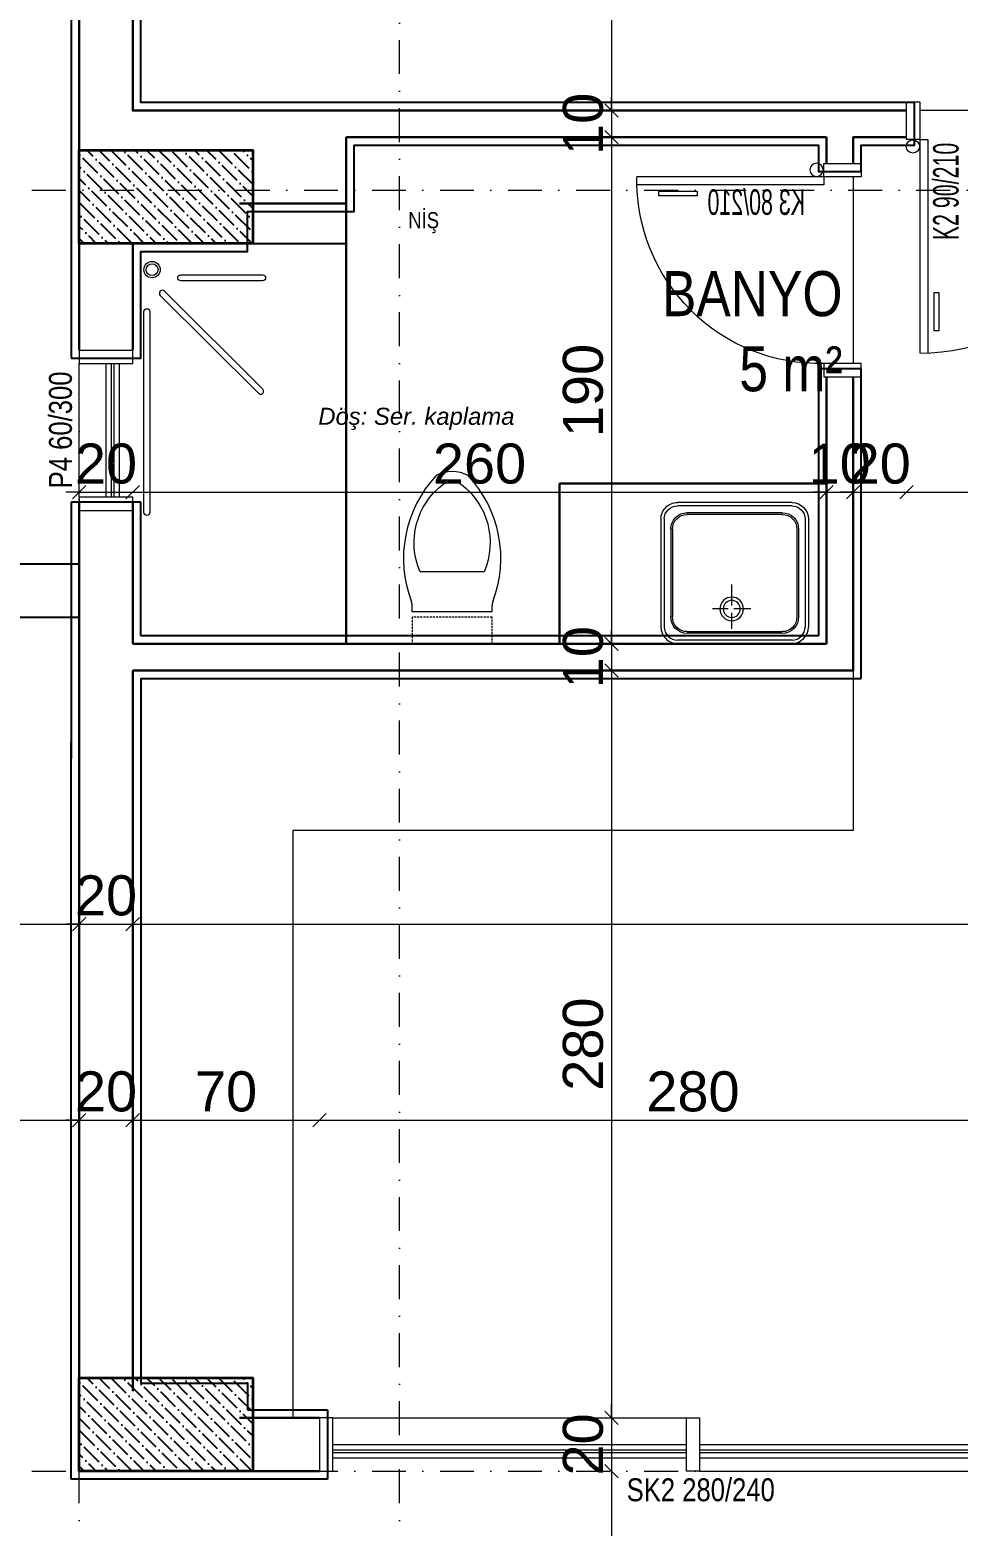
# Model space of a CAD drawing. Header units: millimetres. Extents: x 708 to 46452, y -4963 to 3960.
# Drawn here: x 13165 to 13513, y 2198 to 2758 of the extents above; entities that cross this region are included whole.
import ezdxf

# ---------------------------------------------------------------- set-up
doc = ezdxf.new("R2010")
doc.units = ezdxf.units.MM
for name, pattern in [('DASHDOT', [25.4, 12.7, -6.35, 0, -6.35]), ('DUZ', [0]), ('HIDDEN2', [4.7625, 3.175, -1.5875])]:
    doc.linetypes.add(name, pattern=pattern)
for name, color, linetype, lineweight in [('00_DUVAR', 22, 'Continuous', 30), ('00_IC_OLCU', 139, 'Continuous', 20), ('00_KAPI', 53, 'Continuous', 13), ('00_KOLON', 2, 'Continuous', 35), ('00_PENCERE', 103, 'Continuous', 13), ('00_TEFRİŞ', 251, 'Continuous', 9), ('01- TEFRİŞ', 252, 'Continuous', 9), ('aks ve noktalılar', 129, 'DASHDOT', 13), ('yYAZI', 221, 'Continuous', 30), ('ölçü yatay', 150, 'DUZ', 18)]:
    doc.layers.add(name, color=color, linetype=linetype, lineweight=lineweight)
for name, color, linetype in [('00_YAZI', 214, 'Continuous'), ('DUVARTARAMA', 7, 'Continuous'), ('PENCERE', 3, 'Continuous'), ('SIVA', 135, 'Continuous')]:
    doc.layers.add(name, color=color, linetype=linetype)
doc.styles.add('ARIAL2', font='arial.ttf', dxfattribs={"width": 0.8})
doc.styles.add('ARİAL NARROW', font='ARIALN.TTF', dxfattribs={"width": 0.8})
doc.styles.get("Standard").update_dxf_attribs({"font": 'arial.ttf'})
doc.dimstyles.new('ALP_OLCU', dxfattribs={"dimscale": 0, "dimtxt": 15, "dimasz": 5, "dimexe": 0.18, "dimexo": 0.06, "dimgap": 3, "dimtad": 1, "dimdec": 0, "dimrnd": 0.1, "dimzin": 9, "dimdsep": 46, "dimtxsty": 'Standard', "dimblk": 'OBLIQUE', "dimcen": 0, "dimse1": 1, "dimse2": 1, "dimclrd": 256, "dimclre": 256, "dimclrt": 53, "dimadec": 0, "dimazin": 0, "dimtfac": 1, "dimtdec": 0, "dimtix": 1, "dimtmove": 1, "dimatfit": 3, "dimldrblk": 'ARCHTICK', "dimfxl": 0.18, "dimtolj": 1, "dimlwd": -1, "dimarcsym": 0})

# ---------------------------------------------------------------- blocks, each defined once
blk = doc.blocks.new('djfgnldfgs')
at = {"layer": '00_KAPI'}
for p, q in [((-11330.84, 6371.56, 0), (-11330.84, 6441.56, 0)), ((-11327.84, 6371.56, 0), (-11327.84, 6441.51, 0)), ((-11325.44, 6433.31, 0), (-11325.44, 6418.95, 0)), ((-11323.66, 6433.31, 0), (-11325.44, 6433.31, 0)), ((-11323.66, 6418.95, 0), (-11323.66, 6433.31, 0)), ((-11325.44, 6418.95, 0), (-11323.66, 6418.95, 0)), ((-11335.84, 6371.56, 0), (-11335.84, 6357.56, 0)), ((-11330.84, 6371.56, 0), (-11335.84, 6371.56, 0)), ((-11330.84, 6357.56, 0), (-11330.84, 6371.56, 0)), ((-11330.84, 6371.56, 0), (-11327.84, 6371.56, 0)), ((-11260.84, 6357.56, 0), (-11260.84, 6371.56, 0)), ((-11260.84, 6371.56, 0), (-11255.84, 6371.56, 0)), ((-11255.84, 6371.56, 0), (-11255.84, 6357.56, 0)), ((-11335.84, 6357.56, 0), (-11330.84, 6357.56, 0)), ((-11330.84, 6360.56), (-11260.84, 6360.56)), ((-11255.84, 6357.56, 0), (-11260.84, 6357.56, 0))]:
    blk.add_line(p, q, dxfattribs=at)
blk.add_circle((-11333.42, 6374.26), 2.48, dxfattribs=at)
blk.add_arc((-11329.42, 6372.98, 0), 68.6, 358.8187, 91.1813, dxfattribs=at)
at = {"layer": '00_KAPI', "width": 0.6}
blk.add_text('K3 80/210', height=9.562, rotation=90, dxfattribs=at).set_placement((-11316.55, 6378.56, 0))
blk = doc.blocks.new('KLOZET.....')
for p, q in [((-15, -17), (15, -17)), ((-15, -17), (-15, -19.2)), ((15, -17), (15, -19.2))]:
    blk.add_line(p, q)
at = {"linetype": 'HIDDEN2', "ltscale": 0.25}
blk.add_lwpolyline([(-15, -15), (15, -15), (15, -5), (-15, -5)], close=True, dxfattribs=at)
blk.add_lwpolyline([(-3.36, -64.83, -0.341632), (-12.05, -32), (12.05, -32, -0.341632), (3.36, -64.83, -0.199371)], format="xyb", close=True)
for centre, radius, start, end in [((27.03, -37.01), 45.29, 158.9417, 223.1824), ((-20, -19.2), 5, 342.1385, 0), ((-27.03, -37.01), 45.29, 316.8176, 21.0583), ((20, -19.2), 5, 180, 197.8615), ((0, -56.75), 12.75, 241.9275, 298.0725)]:
    blk.add_arc(centre, radius, start, end)
blk = doc.blocks.new('sfgjfsjf')
at = {"layer": '00_TEFRİŞ', "linetype": 'Continuous'}
for p, q in [((3505.56, 4158.17), (3480.05, 4158.17)), ((3476.18, 4154.3), (3476.18, 4127.22)), ((3476.95, 4154.3), (3476.95, 4127.22)), ((3505.56, 4157.39), (3480.05, 4157.39)), ((3503.17, 4155.84), (3482.44, 4155.84)), ((3503.17, 4155.46), (3482.44, 4155.46)), ((3508.66, 4154.3), (3508.66, 4127.22)), ((3509.43, 4154.3), (3509.43, 4127.22)), ((3478.57, 4151.98), (3478.57, 4129.54)), ((3478.96, 4151.98), (3478.96, 4129.54)), ((3506.65, 4151.98), (3506.65, 4129.54)), ((3507.04, 4151.98), (3507.04, 4129.54)), ((3484.33, 4144.6), (3484.33, 4140.59)), ((3479.64, 4140.05), (3483.39, 4140.05)), ((3485.13, 4140.05), (3490.08, 4140.05)), ((3484.33, 4139.25), (3484.33, 4135.5)), ((3503.17, 4126.06), (3482.44, 4126.06)), ((3503.17, 4125.67), (3482.44, 4125.67)), ((3505.56, 4124.12), (3480.05, 4124.12)), ((3505.56, 4123.35), (3480.05, 4123.35))]:
    blk.add_line(p, q, dxfattribs=at)
at = {"layer": '00_TEFRİŞ', "linetype": 'Continuous', "extrusion": (-4.93187e-17, 2.06507e-18, -1)}
for centre, major_axis, start_param, end_param in [((3480.05, 4154.3), (2.74, 2.74), 3.926991, 5.497787), ((3480.05, 4154.3), (2.19, -2.19), 2.356194, 3.926991), ((3480.05, 4127.22), (2.74, 2.74), 2.356194, 3.926991), ((3480.05, 4127.22), (2.19, 2.19), 2.356194, 3.926991)]:
    blk.add_ellipse(centre, major_axis=major_axis, ratio=1, start_param=start_param, end_param=end_param, dxfattribs=at)
at = {"layer": '00_TEFRİŞ', "linetype": 'Continuous'}
for centre, major_axis, start_param, end_param in [((3505.56, 4154.3), (-2.74, 2.74), 3.926991, 5.497787), ((3482.44, 4151.98), (-2.74, -2.74), 3.926991, 5.497787), ((3482.44, 4151.98), (-2.46, -2.46), 3.926991, 5.497787), ((3503.17, 4151.98), (-2.74, 2.74), 3.926991, 5.497787), ((3503.17, 4151.98), (-2.46, 2.46), 3.926991, 5.497787), ((3505.56, 4154.3), (-2.19, -2.19), 2.356194, 3.926991), ((3484.33, 4140.05), (-1.97, -1.97), -1.570796, 4.712389), ((3484.33, 4140.05), (-1.42, -1.42), -1.570796, 4.712389), ((3482.44, 4129.54), (-2.74, -2.74), -0.785398, 0.785398), ((3482.44, 4129.54), (-2.46, -2.46), -0.785398, 0.785398), ((3503.17, 4129.54), (-2.74, 2.74), 2.356194, 3.926991), ((3503.17, 4129.54), (-2.46, 2.46), 2.356194, 3.926991), ((3505.56, 4127.22), (-2.74, 2.74), 2.356194, 3.926991), ((3505.56, 4127.22), (-2.19, 2.19), 2.356194, 3.926991)]:
    blk.add_ellipse(centre, major_axis=major_axis, ratio=1, start_param=start_param, end_param=end_param, dxfattribs=at)
blk = doc.blocks.new('dfhaergtyjökl')
at = {"layer": '00_KAPI'}
for p, q in [((-11892.84, 6349.56, 0), (-11878.84, 6349.56, 0)), ((-11892.84, 6344.56, 0), (-11892.84, 6349.56, 0)), ((-11878.84, 6349.56, 0), (-11878.84, 6344.56, 0)), ((-11892.84, 6344.56, 0), (-11972.84, 6344.56, 0)), ((-11892.84, 6341.56, 0), (-11972.78, 6341.56, 0)), ((-11878.84, 6344.56, 0), (-11892.84, 6344.56, 0)), ((-11892.84, 6344.56, 0), (-11892.84, 6341.56, 0)), ((-11881.84, 6344.56, 0), (-11881.84, 6264.56, 0)), ((-11964.58, 6339.16, 0), (-11950.23, 6339.16, 0)), ((-11964.58, 6337.38, 0), (-11964.58, 6339.16, 0)), ((-11950.23, 6337.38, 0), (-11964.58, 6337.38, 0)), ((-11950.23, 6339.16, 0), (-11950.23, 6337.38, 0)), ((-11878.84, 6264.56, 0), (-11892.84, 6264.56, 0)), ((-11892.84, 6264.56, 0), (-11892.84, 6259.56, 0)), ((-11878.84, 6259.56, 0), (-11878.84, 6264.56, 0)), ((-11892.84, 6259.56, 0), (-11878.84, 6259.56, 0))]:
    blk.add_line(p, q, dxfattribs=at)
blk.add_circle((-11895.53, 6347.14), 2.48, dxfattribs=at)
blk.add_arc((-11892.54, 6344.93, 0), 80.37, 180.2616, 269.7913, dxfattribs=at)
at = {"layer": '00_KAPI', "width": 0.6}
blk.add_text('K2 90/210', height=9.562, dxfattribs=at).set_placement((-11930.64, 6330))
blk = doc.blocks.new('SK2')
at = {"layer": '00_PENCERE', "lineweight": 15}
for p, q in [((199457.02, 67246.83), (199452.02, 67246.83)), ((199452.02, 67246.83), (199452.02, 67226.83)), ((199457.02, 67226.83), (199457.02, 67246.83)), ((199457.02, 67246.83), (199594.52, 67246.83)), ((199589.52, 67246.83), (199589.52, 67226.83)), ((199594.52, 67246.83), (199594.52, 67226.83)), ((199727.02, 67226.83), (199727.02, 67246.83)), ((199732.02, 67246.83), (199727.02, 67246.83)), ((199732.02, 67226.83), (199732.02, 67246.83)), ((199457.02, 67236.83), (199589.52, 67236.83)), ((199594.52, 67236.83), (199727.02, 67236.83)), ((199457.02, 67234.83), (199589.52, 67234.83)), ((199457.02, 67233.83), (199589.52, 67233.83)), ((199457.02, 67231.83), (199589.52, 67231.83)), ((199594.52, 67234.83), (199727.02, 67234.83)), ((199594.52, 67233.83), (199727.02, 67233.83)), ((199594.52, 67231.83), (199727.02, 67231.83)), ((199452.02, 67226.83), (199457.02, 67226.83)), ((199594.52, 67226.83), (199589.52, 67226.83)), ((199594.52, 67226.83), (199732.02, 67226.83))]:
    blk.add_line(p, q, dxfattribs=at)
at = {"layer": '00_PENCERE', "insert": (199567.17, 67215.44), "char_height": 8.5938, "width": 97.8459, "attachment_point": 7, "style": 'ARIAL2'}
blk.add_mtext('SK2 280/240', dxfattribs=at)
blk = doc.blocks.new('REGEG')
at = {"layer": 'DUVARTARAMA'}
h = blk.add_hatch(dxfattribs=at)
h.set_pattern_fill('ANSI36', color=8, angle=90)
h.set_pattern_definition([(135, (5723.2042, 1838.1007), (-6.173926, 1.683798), [7.9375, -1.5875, 0, -1.5875])])
h.paths.add_polyline_path([(2620.77, 2387.49), (2620.77, 2422.49), (2685.77, 2422.49), (2685.77, 2387.49)])
h = blk.add_hatch(dxfattribs=at)
h.set_pattern_fill('ANSI36', color=8, angle=90)
h.set_pattern_definition([(135, (5723.2042, 1378.1007), (-6.173926, 1.683798), [7.9375, -1.5875, 0, -1.5875])])
h.paths.add_polyline_path([(2620.77, 1927.49), (2620.77, 1962.49), (2685.77, 1962.49), (2685.77, 1927.49)])
at = {"layer": '00_KOLON'}
for points in [[(2620.77, 2387.49), (2620.77, 2422.49), (2685.77, 2422.49), (2685.77, 2387.49), (2620.77, 2387.49)], [(2620.77, 1927.49), (2620.77, 1962.49), (2685.77, 1962.49), (2685.77, 1927.49), (2620.77, 1927.49)]]:
    blk.add_lwpolyline(points, dxfattribs=at)
at = {"layer": 'aks ve noktalılar'}
for points in [[(2620.77, 1507.49), (2620.77, 3255.99)], [(2740.77, 1507.49), (2740.77, 3255.99)], [(2194.99, 2407.49), (3870.77, 2407.49)], [(2194.99, 1927.49), (3870.77, 1927.49)]]:
    blk.add_lwpolyline(points, dxfattribs=at)
blk = doc.blocks.new('WER')
at = {"layer": '00_PENCERE', "lineweight": 15}
for p, q in [((6940.02, -1957.96), (6960.02, -1957.96)), ((6940.02, -1957.96), (6940.02, -1962.96)), ((6960.02, -1962.96), (6960.02, -1957.96)), ((6940.02, -2012.96), (6940.02, -1962.96)), ((6940.02, -1962.96), (6960.02, -1962.96)), ((6950.02, -2012.96), (6950.02, -1962.96)), ((6952.02, -2012.96), (6952.02, -1962.96)), ((6953.02, -2012.96), (6953.02, -1962.96)), ((6955.02, -2012.96), (6955.02, -1962.96)), ((6960.02, -2012.96), (6940.02, -2012.96)), ((6940.02, -2012.96), (6940.02, -2017.96)), ((6940.02, -2017.96), (6960.02, -2017.96)), ((6960.02, -2017.96), (6960.02, -2012.96))]:
    blk.add_line(p, q, dxfattribs=at)
at = {"layer": '00_PENCERE', "insert": (6937.36, -2009.72), "char_height": 8.594, "width": 97.8459, "attachment_point": 7, "rotation": 90, "style": 'ARIAL2'}
blk.add_mtext('P4 60/300 ', dxfattribs=at)
blk = doc.blocks.new('_Oblique')
at = {"color": 0, "linetype": 'ByBlock', "lineweight": -2}
blk.add_line((-0.5, -0.5), (0.5, 0.5), dxfattribs=at)
blk = doc.blocks.new('*D403')
at = {"layer": '00_IC_OLCU', "transparency": 16777216}
blk.add_line((13013.36, 1884.48), (13183.36, 1884.48), dxfattribs=at)
at = {"layer": 'Defpoints', "color": 0, "transparency": 16777216}
for p in [(13183.36, 2218.33), (13013.36, 2048.33), (13183.36, 1884.48)]:
    blk.add_point(p, dxfattribs=at)
at = {"layer": '00_IC_OLCU', "transparency": 16777216, "xscale": 5, "yscale": 5, "zscale": 5, "rotation": 180}
blk.add_blockref('_Oblique', (13013.36, 1884.48), dxfattribs=at)
at = {"layer": '00_IC_OLCU', "transparency": 16777216, "xscale": 5, "yscale": 5, "zscale": 5}
blk.add_blockref('_Oblique', (13183.36, 1884.48), dxfattribs=at)
at = {"layer": '00_IC_OLCU', "color": 53, "transparency": 16777216, "insert": (13098.36, 1895.13), "char_height": 15, "attachment_point": 5}
blk.add_mtext('\\A1;170', dxfattribs=at)
blk = doc.blocks.new('_ArchTick')
at = {"color": 0, "linetype": 'ByBlock', "const_width": 0.15}
blk.add_lwpolyline([(-0.5, -0.5), (0.5, 0.5)], dxfattribs=at)
blk = doc.blocks.new('*D404')
at = {"layer": '00_IC_OLCU', "transparency": 16777216}
blk.add_line((13183.36, 1884.48), (13773.36, 1884.48), dxfattribs=at)
at = {"layer": 'Defpoints', "color": 0, "transparency": 16777216}
for p in [(13183.36, 2218.33), (13773.36, 2048.33), (13773.36, 1884.48)]:
    blk.add_point(p, dxfattribs=at)
at = {"layer": '00_IC_OLCU', "transparency": 16777216, "xscale": 5, "yscale": 5, "zscale": 5, "rotation": 180}
blk.add_blockref('_Oblique', (13183.36, 1884.48), dxfattribs=at)
at = {"layer": '00_IC_OLCU', "transparency": 16777216, "xscale": 5, "yscale": 5, "zscale": 5}
blk.add_blockref('_Oblique', (13773.36, 1884.48), dxfattribs=at)
at = {"layer": '00_IC_OLCU', "color": 53, "transparency": 16777216, "insert": (13478.36, 1895.13), "char_height": 15, "attachment_point": 5}
blk.add_mtext('\\A1;590', dxfattribs=at)
blk = doc.blocks.new('*D406')
at = {"layer": '00_IC_OLCU', "transparency": 16777216}
blk.add_line((13013.36, 1909.24), (13273.36, 1909.24), dxfattribs=at)
at = {"layer": 'Defpoints', "color": 0, "transparency": 16777216}
for p in [(13273.36, 2228.33), (13013.36, 2048.33), (13273.36, 1909.24)]:
    blk.add_point(p, dxfattribs=at)
at = {"layer": '00_IC_OLCU', "transparency": 16777216, "xscale": 5, "yscale": 5, "zscale": 5, "rotation": 180}
blk.add_blockref('_Oblique', (13013.36, 1909.24), dxfattribs=at)
at = {"layer": '00_IC_OLCU', "transparency": 16777216, "xscale": 5, "yscale": 5, "zscale": 5}
blk.add_blockref('_Oblique', (13273.36, 1909.24), dxfattribs=at)
at = {"layer": '00_IC_OLCU', "color": 53, "transparency": 16777216, "insert": (13143.36, 1919.9), "char_height": 15, "attachment_point": 5}
blk.add_mtext('\\A1;260', dxfattribs=at)
blk = doc.blocks.new('*D407')
at = {"layer": '00_IC_OLCU', "transparency": 16777216}
blk.add_line((13273.36, 1909.24), (13553.36, 1909.24), dxfattribs=at)
at = {"layer": 'Defpoints', "color": 0, "transparency": 16777216}
for p in [(13273.36, 2228.33), (13553.36, 2228.33), (13553.36, 1909.24)]:
    blk.add_point(p, dxfattribs=at)
at = {"layer": '00_IC_OLCU', "transparency": 16777216, "xscale": 5, "yscale": 5, "zscale": 5, "rotation": 180}
blk.add_blockref('_Oblique', (13273.36, 1909.24), dxfattribs=at)
at = {"layer": '00_IC_OLCU', "transparency": 16777216, "xscale": 5, "yscale": 5, "zscale": 5}
blk.add_blockref('_Oblique', (13553.36, 1909.24), dxfattribs=at)
at = {"layer": '00_IC_OLCU', "color": 53, "transparency": 16777216, "insert": (13413.36, 1919.9), "char_height": 15, "attachment_point": 5}
blk.add_mtext('\\A1;280', dxfattribs=at)
blk = doc.blocks.new('*D418')
at = {"layer": '00_IC_OLCU', "transparency": 16777216}
blk.add_line((12895.04, 2048.33), (12895.04, 2218.33), dxfattribs=at)
at = {"layer": 'Defpoints', "color": 0, "transparency": 16777216}
for p in [(12895.04, 2218.33), (13183.36, 2218.33), (13013.36, 2048.33)]:
    blk.add_point(p, dxfattribs=at)
at = {"layer": '00_IC_OLCU', "transparency": 16777216, "xscale": 5, "yscale": 5, "zscale": 5}
for p, rotation in [((12895.04, 2218.33), 90), ((12895.04, 2048.33), 270)]:
    blk.add_blockref('_Oblique', p, dxfattribs=dict(at, rotation=rotation))
at = {"layer": '00_IC_OLCU', "color": 53, "transparency": 16777216, "insert": (12884.38, 2133.33), "char_height": 15, "attachment_point": 5, "rotation": 90}
blk.add_mtext('\\A1;170', dxfattribs=at)
blk = doc.blocks.new('*D419')
at = {"layer": '00_IC_OLCU', "transparency": 16777216}
blk.add_line((12895.04, 2218.33), (12895.04, 2558.33), dxfattribs=at)
at = {"layer": 'Defpoints', "color": 0, "transparency": 16777216}
for p in [(12895.04, 2558.33), (13013.36, 2558.33), (13183.36, 2218.33)]:
    blk.add_point(p, dxfattribs=at)
at = {"layer": '00_IC_OLCU', "transparency": 16777216, "xscale": 5, "yscale": 5, "zscale": 5}
for p, rotation in [((12895.04, 2558.33), 90), ((12895.04, 2218.33), 270)]:
    blk.add_blockref('_Oblique', p, dxfattribs=dict(at, rotation=rotation))
at = {"layer": '00_IC_OLCU', "color": 53, "transparency": 16777216, "insert": (12884.38, 2388.33), "char_height": 15, "attachment_point": 5, "rotation": 90}
blk.add_mtext('\\A1;340', dxfattribs=at)
blk = doc.blocks.new('*D422')
at = {"layer": '00_IC_OLCU', "transparency": 16777216}
blk.add_line((12920.8, 2048.33), (12920.8, 2578.33), dxfattribs=at)
at = {"layer": 'Defpoints', "color": 0, "transparency": 16777216}
for p in [(12920.8, 2578.33), (13183.36, 2578.33), (13013.36, 2048.33)]:
    blk.add_point(p, dxfattribs=at)
at = {"layer": '00_IC_OLCU', "transparency": 16777216, "xscale": 5, "yscale": 5, "zscale": 5}
for p, rotation in [((12920.8, 2578.33), 90), ((12920.8, 2048.33), 270)]:
    blk.add_blockref('_Oblique', p, dxfattribs=dict(at, rotation=rotation))
at = {"layer": '00_IC_OLCU', "color": 53, "transparency": 16777216, "insert": (12910.14, 2313.33), "char_height": 15, "attachment_point": 5, "rotation": 90}
blk.add_mtext('\\A1;530', dxfattribs=at)
blk = doc.blocks.new('*D423')
at = {"layer": '00_IC_OLCU', "transparency": 16777216}
blk.add_line((12920.8, 2578.33), (12920.8, 2638.33), dxfattribs=at)
at = {"layer": 'Defpoints', "color": 0, "transparency": 16777216}
for p in [(12920.8, 2638.33), (13183.36, 2638.33), (13183.36, 2578.33)]:
    blk.add_point(p, dxfattribs=at)
at = {"layer": '00_IC_OLCU', "transparency": 16777216, "xscale": 5, "yscale": 5, "zscale": 5}
for p, rotation in [((12920.8, 2638.33), 90), ((12920.8, 2578.33), 270)]:
    blk.add_blockref('_Oblique', p, dxfattribs=dict(at, rotation=rotation))
at = {"layer": '00_IC_OLCU', "color": 53, "transparency": 16777216, "insert": (12910.14, 2608.33), "char_height": 15, "attachment_point": 5, "rotation": 90}
blk.add_mtext('\\A1;60', dxfattribs=at)
blk = doc.blocks.new('*D424')
at = {"layer": '00_IC_OLCU', "transparency": 16777216}
blk.add_line((12920.8, 2638.33), (12920.8, 2968.33), dxfattribs=at)
at = {"layer": 'Defpoints', "color": 0, "transparency": 16777216}
for p in [(12920.8, 2968.33), (13193.36, 2968.33), (13183.36, 2638.33)]:
    blk.add_point(p, dxfattribs=at)
at = {"layer": '00_IC_OLCU', "transparency": 16777216, "xscale": 5, "yscale": 5, "zscale": 5}
for p, rotation in [((12920.8, 2968.33), 90), ((12920.8, 2638.33), 270)]:
    blk.add_blockref('_Oblique', p, dxfattribs=dict(at, rotation=rotation))
at = {"layer": '00_IC_OLCU', "color": 53, "transparency": 16777216, "insert": (12910.14, 2803.33), "char_height": 15, "attachment_point": 5, "rotation": 90}
blk.add_mtext('\\A1;330', dxfattribs=at)
blk = doc.blocks.new('*D467')
at = {"layer": '00_IC_OLCU', "transparency": 16777216}
blk.add_line((13382.86, 2878.33), (13382.86, 2728.14), dxfattribs=at)
at = {"layer": 'Defpoints', "color": 0, "transparency": 16777216}
for p in [(13428.36, 2878.33), (13382.86, 2728.14), (13382.86, 2728.14)]:
    blk.add_point(p, dxfattribs=at)
at = {"layer": '00_IC_OLCU', "transparency": 16777216, "xscale": 5, "yscale": 5, "zscale": 5}
for p, rotation in [((13382.86, 2878.33), 90), ((13382.86, 2728.14), 270)]:
    blk.add_blockref('_Oblique', p, dxfattribs=dict(at, rotation=rotation))
at = {"layer": '00_IC_OLCU', "color": 53, "transparency": 16777216, "insert": (13372.21, 2803.23), "char_height": 15, "attachment_point": 5, "rotation": 90}
blk.add_mtext('\\A1;150', dxfattribs=at)
blk = doc.blocks.new('*D468')
at = {"layer": '00_IC_OLCU', "transparency": 16777216}
for p, q in [((13382.86, 2728.14), (13382.86, 2733.14)), ((13382.86, 2728.14), (13382.86, 2718.14)), ((13382.86, 2718.14), (13382.86, 2713.14))]:
    blk.add_line(p, q, dxfattribs=at)
at = {"layer": 'Defpoints', "color": 0, "transparency": 16777216}
for p in [(13382.86, 2728.14), (13382.86, 2718.14), (13382.86, 2718.14)]:
    blk.add_point(p, dxfattribs=at)
at = {"layer": '00_IC_OLCU', "transparency": 16777216, "xscale": 5, "yscale": 5, "zscale": 5}
for p, rotation in [((13382.86, 2728.14), 270), ((13382.86, 2718.14), 90)]:
    blk.add_blockref('_Oblique', p, dxfattribs=dict(at, rotation=rotation))
at = {"layer": '00_IC_OLCU', "color": 53, "transparency": 16777216, "insert": (13372.21, 2723.14), "char_height": 15, "attachment_point": 5, "rotation": 90}
blk.add_mtext('\\A1;10', dxfattribs=at)
blk = doc.blocks.new('*D469')
at = {"layer": '00_IC_OLCU', "transparency": 16777216}
blk.add_line((13382.86, 2718.14), (13382.86, 2528.33), dxfattribs=at)
at = {"layer": 'Defpoints', "color": 0, "transparency": 16777216}
for p in [(13382.86, 2718.14), (13382.86, 2528.33), (13382.86, 2528.33)]:
    blk.add_point(p, dxfattribs=at)
at = {"layer": '00_IC_OLCU', "transparency": 16777216, "xscale": 5, "yscale": 5, "zscale": 5}
for p, rotation in [((13382.86, 2718.14), 90), ((13382.86, 2528.33), 270)]:
    blk.add_blockref('_Oblique', p, dxfattribs=dict(at, rotation=rotation))
at = {"layer": '00_IC_OLCU', "color": 53, "transparency": 16777216, "insert": (13372.21, 2623.23), "char_height": 15, "attachment_point": 5, "rotation": 90}
blk.add_mtext('\\A1;190', dxfattribs=at)
blk = doc.blocks.new('*D470')
at = {"layer": '00_IC_OLCU', "transparency": 16777216}
for p, q in [((13382.86, 2528.33), (13382.86, 2533.33)), ((13382.86, 2528.33), (13382.86, 2518.33)), ((13382.86, 2518.33), (13382.86, 2513.33))]:
    blk.add_line(p, q, dxfattribs=at)
at = {"layer": 'Defpoints', "color": 0, "transparency": 16777216}
for p in [(13382.86, 2528.33), (13382.86, 2518.33), (13473.36, 2518.33)]:
    blk.add_point(p, dxfattribs=at)
at = {"layer": '00_IC_OLCU', "transparency": 16777216, "xscale": 5, "yscale": 5, "zscale": 5}
for p, rotation in [((13382.86, 2528.33), 270), ((13382.86, 2518.33), 90)]:
    blk.add_blockref('_Oblique', p, dxfattribs=dict(at, rotation=rotation))
at = {"layer": '00_IC_OLCU', "color": 53, "transparency": 16777216, "insert": (13372.21, 2523.33), "char_height": 15, "attachment_point": 5, "rotation": 90}
blk.add_mtext('\\A1;10', dxfattribs=at)
blk = doc.blocks.new('*D471')
at = {"layer": '00_IC_OLCU', "transparency": 16777216}
blk.add_line((13382.86, 2518.33), (13382.86, 2238.33), dxfattribs=at)
at = {"layer": 'Defpoints', "color": 0, "transparency": 16777216}
for p in [(13473.36, 2518.33), (13382.86, 2238.33), (13415.86, 2238.33)]:
    blk.add_point(p, dxfattribs=at)
at = {"layer": '00_IC_OLCU', "transparency": 16777216, "xscale": 5, "yscale": 5, "zscale": 5}
for p, rotation in [((13382.86, 2518.33), 90), ((13382.86, 2238.33), 270)]:
    blk.add_blockref('_Oblique', p, dxfattribs=dict(at, rotation=rotation))
at = {"layer": '00_IC_OLCU', "color": 53, "transparency": 16777216, "insert": (13372.21, 2378.33), "char_height": 15, "attachment_point": 5, "rotation": 90}
blk.add_mtext('\\A1;280', dxfattribs=at)
blk = doc.blocks.new('*D472')
at = {"layer": '00_IC_OLCU', "transparency": 16777216}
for p, q in [((13382.86, 2238.33), (13382.86, 2243.33)), ((13382.86, 2238.33), (13382.86, 2218.33)), ((13382.86, 2218.33), (13382.86, 2213.33))]:
    blk.add_line(p, q, dxfattribs=at)
at = {"layer": 'Defpoints', "color": 0, "transparency": 16777216}
for p in [(13415.86, 2238.33), (13382.86, 2218.33), (13415.86, 2218.33)]:
    blk.add_point(p, dxfattribs=at)
at = {"layer": '00_IC_OLCU', "transparency": 16777216, "xscale": 5, "yscale": 5, "zscale": 5}
for p, rotation in [((13382.86, 2238.33), 270), ((13382.86, 2218.33), 90)]:
    blk.add_blockref('_Oblique', p, dxfattribs=dict(at, rotation=rotation))
at = {"layer": '00_IC_OLCU', "color": 53, "transparency": 16777216, "insert": (13372.21, 2228.33), "char_height": 15, "attachment_point": 5, "rotation": 90}
blk.add_mtext('\\A1;20', dxfattribs=at)
blk = doc.blocks.new('*D473')
at = {"layer": '00_IC_OLCU', "transparency": 16777216}
blk.add_line((13382.86, 2218.33), (13382.86, 2048.33), dxfattribs=at)
at = {"layer": 'Defpoints', "color": 0, "transparency": 16777216}
for p in [(13415.86, 2218.33), (13382.86, 2048.33), (13393.36, 2048.33)]:
    blk.add_point(p, dxfattribs=at)
at = {"layer": '00_IC_OLCU', "transparency": 16777216, "xscale": 5, "yscale": 5, "zscale": 5}
for p, rotation in [((13382.86, 2218.33), 90), ((13382.86, 2048.33), 270)]:
    blk.add_blockref('_Oblique', p, dxfattribs=dict(at, rotation=rotation))
at = {"layer": '00_IC_OLCU', "color": 53, "transparency": 16777216, "insert": (13372.21, 2133.33), "char_height": 15, "attachment_point": 5, "rotation": 90}
blk.add_mtext('\\A1;170', dxfattribs=at)
blk = doc.blocks.new('*D502')
at = {"layer": '00_IC_OLCU', "transparency": 16777216}
for p, q in [((13183.36, 2585.1), (13178.36, 2585.1)), ((13183.36, 2585.1), (13203.36, 2585.1)), ((13203.36, 2585.1), (13208.36, 2585.1))]:
    blk.add_line(p, q, dxfattribs=at)
at = {"layer": 'Defpoints', "color": 0, "transparency": 16777216}
for p in [(13183.36, 2678.33), (13203.36, 2678.33), (13203.36, 2585.1)]:
    blk.add_point(p, dxfattribs=at)
at = {"layer": '00_IC_OLCU', "transparency": 16777216, "xscale": 5, "yscale": 5, "zscale": 5}
blk.add_blockref('_Oblique', (13183.36, 2585.1), dxfattribs=at)
at = {"layer": '00_IC_OLCU', "transparency": 16777216, "xscale": 5, "yscale": 5, "zscale": 5, "rotation": 180}
blk.add_blockref('_Oblique', (13203.36, 2585.1), dxfattribs=at)
at = {"layer": '00_IC_OLCU', "color": 53, "transparency": 16777216, "insert": (13193.36, 2595.76), "char_height": 15, "attachment_point": 5}
blk.add_mtext('\\A1;20', dxfattribs=at)
blk = doc.blocks.new('*D503')
at = {"layer": '00_IC_OLCU', "transparency": 16777216}
blk.add_line((13203.36, 2585.1), (13463.36, 2585.1), dxfattribs=at)
at = {"layer": 'Defpoints', "color": 0, "transparency": 16777216}
for p in [(13203.36, 2678.33), (13463.36, 2588.33), (13463.36, 2585.1)]:
    blk.add_point(p, dxfattribs=at)
at = {"layer": '00_IC_OLCU', "transparency": 16777216, "xscale": 5, "yscale": 5, "zscale": 5, "rotation": 180}
blk.add_blockref('_Oblique', (13203.36, 2585.1), dxfattribs=at)
at = {"layer": '00_IC_OLCU', "transparency": 16777216, "xscale": 5, "yscale": 5, "zscale": 5}
blk.add_blockref('_Oblique', (13463.36, 2585.1), dxfattribs=at)
at = {"layer": '00_IC_OLCU', "color": 53, "transparency": 16777216, "insert": (13333.36, 2595.76), "char_height": 15, "attachment_point": 5}
blk.add_mtext('\\A1;260', dxfattribs=at)
blk = doc.blocks.new('*D504')
at = {"layer": '00_IC_OLCU', "transparency": 16777216}
for p, q in [((13463.36, 2585.1), (13458.36, 2585.1)), ((13463.36, 2585.1), (13473.36, 2585.1)), ((13473.36, 2585.1), (13478.36, 2585.1))]:
    blk.add_line(p, q, dxfattribs=at)
at = {"layer": 'Defpoints', "color": 0, "transparency": 16777216}
for p in [(13463.36, 2588.33), (13473.36, 2585.1), (13473.36, 2585.1)]:
    blk.add_point(p, dxfattribs=at)
at = {"layer": '00_IC_OLCU', "transparency": 16777216, "xscale": 5, "yscale": 5, "zscale": 5}
blk.add_blockref('_Oblique', (13463.36, 2585.1), dxfattribs=at)
at = {"layer": '00_IC_OLCU', "transparency": 16777216, "xscale": 5, "yscale": 5, "zscale": 5, "rotation": 180}
blk.add_blockref('_Oblique', (13473.36, 2585.1), dxfattribs=at)
at = {"layer": '00_IC_OLCU', "color": 53, "transparency": 16777216, "insert": (13468.36, 2595.76), "char_height": 15, "attachment_point": 5}
blk.add_mtext('\\A1;10', dxfattribs=at)
blk = doc.blocks.new('*D505')
at = {"layer": '00_IC_OLCU', "transparency": 16777216}
for p, q in [((13473.36, 2585.1), (13468.36, 2585.1)), ((13473.36, 2585.1), (13493.36, 2585.1)), ((13493.36, 2585.1), (13498.36, 2585.1))]:
    blk.add_line(p, q, dxfattribs=at)
at = {"layer": 'Defpoints', "color": 0, "transparency": 16777216}
for p in [(13493.36, 2724.33, 0), (13473.36, 2585.1), (13493.36, 2585.1)]:
    blk.add_point(p, dxfattribs=at)
at = {"layer": '00_IC_OLCU', "transparency": 16777216, "xscale": 5, "yscale": 5, "zscale": 5}
blk.add_blockref('_Oblique', (13473.36, 2585.1), dxfattribs=at)
at = {"layer": '00_IC_OLCU', "transparency": 16777216, "xscale": 5, "yscale": 5, "zscale": 5, "rotation": 180}
blk.add_blockref('_Oblique', (13493.36, 2585.1), dxfattribs=at)
at = {"layer": '00_IC_OLCU', "color": 53, "transparency": 16777216, "insert": (13483.36, 2595.76), "char_height": 15, "attachment_point": 5}
blk.add_mtext('\\A1;20', dxfattribs=at)
blk = doc.blocks.new('*D506')
at = {"layer": '00_IC_OLCU', "transparency": 16777216}
blk.add_line((13493.36, 2585.1), (13583.36, 2585.1), dxfattribs=at)
at = {"layer": 'Defpoints', "color": 0, "transparency": 16777216}
for p in [(13493.36, 2724.33, 0), (13583.36, 2724.33, 0), (13583.36, 2585.1)]:
    blk.add_point(p, dxfattribs=at)
at = {"layer": '00_IC_OLCU', "transparency": 16777216, "xscale": 5, "yscale": 5, "zscale": 5, "rotation": 180}
blk.add_blockref('_Oblique', (13493.36, 2585.1), dxfattribs=at)
at = {"layer": '00_IC_OLCU', "transparency": 16777216, "xscale": 5, "yscale": 5, "zscale": 5}
blk.add_blockref('_Oblique', (13583.36, 2585.1), dxfattribs=at)
at = {"layer": '00_IC_OLCU', "color": 53, "transparency": 16777216, "insert": (13538.36, 2595.76), "char_height": 15, "attachment_point": 5}
blk.add_mtext('\\A1;90', dxfattribs=at)
blk = doc.blocks.new('*D511')
at = {"layer": '00_IC_OLCU', "transparency": 16777216}
blk.add_line((13033.36, 2423.31), (13183.36, 2423.31), dxfattribs=at)
at = {"layer": 'Defpoints', "color": 0, "transparency": 16777216}
for p in [(13033.36, 2423.31), (13183.36, 2423.31), (13183.36, 2420.1)]:
    blk.add_point(p, dxfattribs=at)
at = {"layer": '00_IC_OLCU', "transparency": 16777216, "xscale": 5, "yscale": 5, "zscale": 5, "rotation": 180}
blk.add_blockref('_Oblique', (13033.36, 2423.31), dxfattribs=at)
at = {"layer": '00_IC_OLCU', "transparency": 16777216, "xscale": 5, "yscale": 5, "zscale": 5}
blk.add_blockref('_Oblique', (13183.36, 2423.31), dxfattribs=at)
at = {"layer": '00_IC_OLCU', "color": 53, "transparency": 16777216, "insert": (13108.36, 2433.97), "char_height": 15, "attachment_point": 5}
blk.add_mtext('\\A1;150', dxfattribs=at)
blk = doc.blocks.new('*D512')
at = {"layer": '00_IC_OLCU', "transparency": 16777216}
for p, q in [((13183.36, 2423.31), (13178.36, 2423.31)), ((13183.36, 2423.31), (13203.36, 2423.31)), ((13203.36, 2423.31), (13208.36, 2423.31))]:
    blk.add_line(p, q, dxfattribs=at)
at = {"layer": 'Defpoints', "color": 0, "transparency": 16777216}
for p in [(13203.36, 2423.31), (13183.36, 2420.1), (13203.36, 2420.1)]:
    blk.add_point(p, dxfattribs=at)
at = {"layer": '00_IC_OLCU', "transparency": 16777216, "xscale": 5, "yscale": 5, "zscale": 5}
blk.add_blockref('_Oblique', (13183.36, 2423.31), dxfattribs=at)
at = {"layer": '00_IC_OLCU', "transparency": 16777216, "xscale": 5, "yscale": 5, "zscale": 5, "rotation": 180}
blk.add_blockref('_Oblique', (13203.36, 2423.31), dxfattribs=at)
at = {"layer": '00_IC_OLCU', "color": 53, "transparency": 16777216, "insert": (13193.36, 2433.97), "char_height": 15, "attachment_point": 5}
blk.add_mtext('\\A1;20', dxfattribs=at)
blk = doc.blocks.new('*D513')
at = {"layer": '00_IC_OLCU', "transparency": 16777216}
blk.add_line((13203.36, 2423.31), (14133.36, 2423.31), dxfattribs=at)
at = {"layer": 'Defpoints', "color": 0, "transparency": 16777216}
for p in [(14133.36, 2423.31), (13203.36, 2420.1), (14133.36, 2420.1)]:
    blk.add_point(p, dxfattribs=at)
at = {"layer": '00_IC_OLCU', "transparency": 16777216, "xscale": 5, "yscale": 5, "zscale": 5, "rotation": 180}
blk.add_blockref('_Oblique', (13203.36, 2423.31), dxfattribs=at)
at = {"layer": '00_IC_OLCU', "transparency": 16777216, "xscale": 5, "yscale": 5, "zscale": 5}
blk.add_blockref('_Oblique', (14133.36, 2423.31), dxfattribs=at)
at = {"layer": '00_IC_OLCU', "color": 53, "transparency": 16777216, "insert": (13668.36, 2433.98), "char_height": 15, "attachment_point": 5}
blk.add_mtext('\\A1;930', dxfattribs=at)
blk = doc.blocks.new('*D516')
at = {"layer": '00_IC_OLCU', "transparency": 16777216}
blk.add_line((13033.36, 2349.86), (13183.36, 2349.86), dxfattribs=at)
at = {"layer": 'Defpoints', "color": 0, "transparency": 16777216}
for p in [(13183.36, 2349.86), (13033.36, 2303.33), (13183.36, 2248.33)]:
    blk.add_point(p, dxfattribs=at)
at = {"layer": '00_IC_OLCU', "transparency": 16777216, "xscale": 5, "yscale": 5, "zscale": 5, "rotation": 180}
blk.add_blockref('_Oblique', (13033.36, 2349.86), dxfattribs=at)
at = {"layer": '00_IC_OLCU', "transparency": 16777216, "xscale": 5, "yscale": 5, "zscale": 5}
blk.add_blockref('_Oblique', (13183.36, 2349.86), dxfattribs=at)
at = {"layer": '00_IC_OLCU', "color": 53, "transparency": 16777216, "insert": (13108.36, 2360.52), "char_height": 15, "attachment_point": 5}
blk.add_mtext('\\A1;150', dxfattribs=at)
blk = doc.blocks.new('*D517')
at = {"layer": '00_IC_OLCU', "transparency": 16777216}
for p, q in [((13183.36, 2349.86), (13178.36, 2349.86)), ((13183.36, 2349.86), (13203.36, 2349.86)), ((13203.36, 2349.86), (13208.36, 2349.86))]:
    blk.add_line(p, q, dxfattribs=at)
at = {"layer": 'Defpoints', "color": 0, "transparency": 16777216}
for p in [(13203.36, 2349.86), (13183.36, 2248.33), (13203.36, 2248.33)]:
    blk.add_point(p, dxfattribs=at)
at = {"layer": '00_IC_OLCU', "transparency": 16777216, "xscale": 5, "yscale": 5, "zscale": 5}
blk.add_blockref('_Oblique', (13183.36, 2349.86), dxfattribs=at)
at = {"layer": '00_IC_OLCU', "transparency": 16777216, "xscale": 5, "yscale": 5, "zscale": 5, "rotation": 180}
blk.add_blockref('_Oblique', (13203.36, 2349.86), dxfattribs=at)
at = {"layer": '00_IC_OLCU', "color": 53, "transparency": 16777216, "insert": (13193.36, 2360.52), "char_height": 15, "attachment_point": 5}
blk.add_mtext('\\A1;20', dxfattribs=at)
blk = doc.blocks.new('*D518')
at = {"layer": '00_IC_OLCU', "transparency": 16777216}
blk.add_line((13203.36, 2349.86), (13273.36, 2349.86), dxfattribs=at)
at = {"layer": 'Defpoints', "color": 0, "transparency": 16777216}
for p in [(13273.36, 2349.86), (13203.36, 2248.33), (13273.36, 2238.33)]:
    blk.add_point(p, dxfattribs=at)
at = {"layer": '00_IC_OLCU', "transparency": 16777216, "xscale": 5, "yscale": 5, "zscale": 5, "rotation": 180}
blk.add_blockref('_Oblique', (13203.36, 2349.86), dxfattribs=at)
at = {"layer": '00_IC_OLCU', "transparency": 16777216, "xscale": 5, "yscale": 5, "zscale": 5}
blk.add_blockref('_Oblique', (13273.36, 2349.86), dxfattribs=at)
at = {"layer": '00_IC_OLCU', "color": 53, "transparency": 16777216, "insert": (13238.36, 2360.52), "char_height": 15, "attachment_point": 5}
blk.add_mtext('\\A1;70', dxfattribs=at)
blk = doc.blocks.new('*D519')
at = {"layer": '00_IC_OLCU', "transparency": 16777216}
blk.add_line((13273.36, 2349.86), (13553.36, 2349.86), dxfattribs=at)
at = {"layer": 'Defpoints', "color": 0, "transparency": 16777216}
for p in [(13553.36, 2349.86), (13273.36, 2238.33), (13553.36, 2238.33)]:
    blk.add_point(p, dxfattribs=at)
at = {"layer": '00_IC_OLCU', "transparency": 16777216, "xscale": 5, "yscale": 5, "zscale": 5, "rotation": 180}
blk.add_blockref('_Oblique', (13273.36, 2349.86), dxfattribs=at)
at = {"layer": '00_IC_OLCU', "transparency": 16777216, "xscale": 5, "yscale": 5, "zscale": 5}
blk.add_blockref('_Oblique', (13553.36, 2349.86), dxfattribs=at)
at = {"layer": '00_IC_OLCU', "color": 53, "transparency": 16777216, "insert": (13413.36, 2360.52), "char_height": 15, "attachment_point": 5}
blk.add_mtext('\\A1;280', dxfattribs=at)
blk = doc.blocks.new('FWEFWFE')
at = {"layer": '00_IC_OLCU'}
for base, p1, p2, picture, middle in [((12920.8, 2968.33), (13183.36, 2638.33), (13193.36, 2968.33), '*D424', (12910.14, 2803.33)), ((13382.86, 2728.14), (13428.36, 2878.33), (13382.86, 2728.14), '*D467', (13372.21, 2803.23)), ((13382.86, 2718.14), (13382.86, 2728.14), (13382.86, 2718.14), '*D468', (13372.21, 2723.14)), ((13382.86, 2528.33), (13382.86, 2718.14), (13382.86, 2528.33), '*D469', (13372.21, 2623.23)), ((12920.8, 2638.33), (13183.36, 2578.33), (13183.36, 2638.33), '*D423', (12910.14, 2608.33)), ((12920.8, 2578.33), (13013.36, 2048.33), (13183.36, 2578.33), '*D422', (12910.14, 2313.33)), ((12895.04, 2558.33), (13183.36, 2218.33), (13013.36, 2558.33), '*D419', (12884.38, 2388.33)), ((13382.86, 2518.33), (13382.86, 2528.33), (13473.36, 2518.33), '*D470', (13372.21, 2523.33)), ((13382.86, 2238.33), (13473.36, 2518.33), (13415.86, 2238.33), '*D471', (13372.21, 2378.33)), ((13382.86, 2218.33), (13415.86, 2238.33), (13415.86, 2218.33), '*D472', (13372.21, 2228.33)), ((12895.04, 2218.33), (13013.36, 2048.33), (13183.36, 2218.33), '*D418', (12884.38, 2133.33)), ((13382.86, 2048.33), (13415.86, 2218.33), (13393.36, 2048.33), '*D473', (13372.21, 2133.33))]:
    dim = blk.add_linear_dim(base=base, p1=p1, p2=p2, angle=90, dimstyle='ALP_OLCU', override={"dimscale": 1}, dxfattribs=at)
    dim.commit()
    dim.dimension.update_dxf_attribs({"geometry": picture, "text_midpoint": middle})
for base, p1, p2, picture, middle in [((13493.36, 2585.1), (13473.36, 2585.1), (13493.36, 2724.33, 0), '*D505', (13483.36, 2595.76)), ((13583.36, 2585.1), (13493.36, 2724.33, 0), (13583.36, 2724.33, 0), '*D506', (13538.36, 2595.76)), ((13203.36, 2585.1), (13183.36, 2678.33), (13203.36, 2678.33), '*D502', (13193.36, 2595.76)), ((13463.36, 2585.1), (13203.36, 2678.33), (13463.36, 2588.33), '*D503', (13333.36, 2595.76)), ((13473.36, 2585.1), (13463.36, 2588.33), (13473.36, 2585.1), '*D504', (13468.36, 2595.76)), ((13183.36, 2423.31), (13033.36, 2423.31), (13183.36, 2420.1), '*D511', (13108.36, 2433.97)), ((13203.36, 2423.31), (13183.36, 2420.1), (13203.36, 2420.1), '*D512', (13193.36, 2433.97)), ((14133.36, 2423.31), (13203.36, 2420.1), (14133.36, 2420.1), '*D513', (13668.36, 2433.98)), ((13183.36, 2349.86), (13033.36, 2303.33), (13183.36, 2248.33), '*D516', (13108.36, 2360.52)), ((13203.36, 2349.86), (13183.36, 2248.33), (13203.36, 2248.33), '*D517', (13193.36, 2360.52)), ((13273.36, 2349.86), (13203.36, 2248.33), (13273.36, 2238.33), '*D518', (13238.36, 2360.52)), ((13553.36, 2349.86), (13273.36, 2238.33), (13553.36, 2238.33), '*D519', (13413.36, 2360.52)), ((13273.36, 1909.24), (13013.36, 2048.33), (13273.36, 2228.33), '*D406', (13143.36, 1919.9)), ((13553.36, 1909.24), (13273.36, 2228.33), (13553.36, 2228.33), '*D407', (13413.36, 1919.9)), ((13183.36, 1884.48), (13013.36, 2048.33), (13183.36, 2218.33), '*D403', (13098.36, 1895.13)), ((13773.36, 1884.48), (13183.36, 2218.33), (13773.36, 2048.33), '*D404', (13478.36, 1895.13))]:
    dim = blk.add_linear_dim(base=base, p1=p1, p2=p2, dimstyle='ALP_OLCU', override={"dimscale": 1}, dxfattribs=at)
    dim.commit()
    dim.dimension.update_dxf_attribs({"geometry": picture, "text_midpoint": middle})

msp = doc.modelspace()

# ---------------------------------------------------------------- linework, layer by layer
for points in [[(13773.364, 2133.33), (13773.364, 2048.33), (13013.364, 2048.33), (13013.364, 2558.33), (13183.364, 2558.33)], [(13753.364, 2133.33), (13753.364, 2068.33), (13033.364, 2068.33), (13033.364, 2538.33), (13183.364, 2538.33)]]:
    msp.add_lwpolyline(points)
at = {"layer": '00_DUVAR'}
for p, q in [((13283.364, 2528.33), (13283.364, 2718.138)), ((13283.364, 2718.138), (13463.364, 2718.138)), ((13463.364, 2708.33), (13463.364, 2718.138)), ((13203.364, 2638.33), (13203.364, 2678.33)), ((13463.364, 2528.33), (13463.364, 2628.33)), ((13363.364, 2528.33), (13363.364, 2588.33)), ((13363.364, 2588.33), (13463.364, 2588.33)), ((13203.364, 2528.33), (13203.364, 2581.33)), ((13203.364, 2528.33), (13463.364, 2528.33)), ((13203.364, 2248.33), (13203.364, 2518.33)), ((13273.364, 2238.33), (13243.364, 2238.33))]:
    msp.add_line(p, q, dxfattribs=at)
for points in [[(13183.364, 2638.33), (13183.364, 2968.33)], [(13493.364, 2728.138), (13203.364, 2728.138), (13203.364, 2968.33)], [(13473.364, 2708.33), (13473.364, 2718.138), (13493.364, 2718.138)], [(13243.364, 2693.33), (13283.364, 2693.33)], [(13203.364, 2518.33), (13473.364, 2518.33), (13473.364, 2628.33)], [(13183.364, 2488.33), (13183.364, 2581.33)], [(13273.364, 2218.33), (13183.364, 2218.33), (13183.364, 2488.33)]]:
    msp.add_lwpolyline(points, dxfattribs=at)
at = {"layer": '00_TEFRİŞ'}
for points in [[(13221.374, 2664.341, -1), (13221.374, 2666.563), (13252.08, 2666.563, -1), (13252.08, 2664.341)], [(13252.13, 2623.741), (13215.263, 2660.452, 1), (13213.691, 2658.881), (13250.558, 2622.17, 1)], [(13207.58, 2652.77, -1), (13209.802, 2652.77), (13209.802, 2577.563, -1), (13207.58, 2577.563)]]:
    msp.add_lwpolyline(points, format="xyb", close=True, dxfattribs=at)
for radius in [3.056, 2.222]:
    msp.add_circle((13210.636, 2668.508), radius, dxfattribs=at)
at = {"layer": '01- TEFRİŞ'}
msp.add_lwpolyline([(13473.364, 2518.33), (13473.364, 2458.33), (13263.364, 2458.33), (13263.364, 2238.33)], dxfattribs=at)
at = {"layer": 'SIVA'}
for p, q in [((13476.364, 2631.33), (13460.364, 2631.33)), ((13460.364, 2631.33), (13460.364, 2531.33)), ((13476.364, 2515.33), (13476.364, 2631.33)), ((13206.364, 2581.33), (13180.364, 2581.33)), ((13180.364, 2581.33), (13180.364, 2485.33)), ((13206.364, 2531.33), (13206.364, 2581.33)), ((13460.364, 2531.33), (13206.364, 2531.33)), ((13206.364, 2515.33), (13206.364, 2251.33)), ((13206.364, 2515.33), (13476.364, 2515.33)), ((13180.364, 2215.33), (13180.364, 2491.33)), ((13206.364, 2251.33), (13246.364, 2251.33)), ((13246.364, 2251.33), (13246.364, 2241.33)), ((13246.364, 2241.33), (13276.364, 2241.33)), ((13276.364, 2241.33), (13276.364, 2215.33)), ((13276.364, 2215.33), (13180.364, 2215.33))]:
    msp.add_line(p, q, dxfattribs=at)
msp.add_lwpolyline([(13180.364, 2635.33), (13206.364, 2635.33), (13206.364, 2675.33), (13246.364, 2675.33), (13246.364, 2690.33), (13286.364, 2690.33), (13286.364, 2715.138), (13460.364, 2715.138), (13460.364, 2705.33), (13476.364, 2705.33), (13476.364, 2715.138), (13496.364, 2715.138), (13496.364, 2731.138), (13206.364, 2731.138), (13206.364, 2971.33), (13180.364, 2971.33)], close=True, dxfattribs=at)
msp.add_lwpolyline([(13243.364, 2678.33), (13283.364, 2678.33)], dxfattribs=at)

# ---------------------------------------------------------------- block references
at = {"layer": '00_DUVAR'}
msp.add_blockref('SK2', (-186178.653, -65008.503), dxfattribs=at)
at = {"layer": '00_IC_OLCU'}
msp.add_blockref('REGEG', (10562.591, 290.837), dxfattribs=at)
at = {"layer": '00_KAPI', "rotation": 90.00000000000001}
msp.add_blockref('dfhaergtyjökl', (19842.926, 14610.166, 0), dxfattribs=at)
at = {"layer": '00_KAPI', "xscale": -1, "rotation": 90}
msp.add_blockref('djfgnldfgs', (19833.926, -8627.506), dxfattribs=at)
at = {"layer": '00_TEFRİŞ', "rotation": 180}
msp.add_blockref('KLOZET.....', (13323.107, 2523.33), dxfattribs=at)
at = {"layer": '00_TEFRİŞ', "xscale": -1.587037627680751, "yscale": 1.587037627680751, "zscale": 1.587037627680751, "rotation": 270}
msp.add_blockref('sfgjfsjf', (6857.475, -2988.371), dxfattribs=at)
at = {"layer": 'PENCERE'}
msp.add_blockref('WER', (6243.346, 4596.286), dxfattribs=at)
at = {"layer": 'ölçü yatay'}
msp.add_blockref('FWEFWFE', (0, 0), dxfattribs=at)

# ---------------------------------------------------------------- texts
at = {"layer": '00_YAZI', "attachment_point": 9, "style": 'ARİAL NARROW'}
for s, insert, char_height, width in [('{\\W1;NİŞ}', (13318.201, 2682.156, 0), 6.0404, 108.47958), ('{\\W1;BANYO\\P5 m²}', (13469.413, 2622.709, 0), 16.875, 303.06029)]:
    msp.add_mtext(s, dxfattribs=dict(at, insert=insert, char_height=char_height, width=width))
at = {"layer": 'yYAZI', "insert": (13272.935, 2616.771), "char_height": 6.4, "width": 95.25986, "attachment_point": 1}
msp.add_mtext('{\\fArial|b0|i1|c162|p34;Döş: Ser. kaplama}', dxfattribs=at)

doc.saveas('drawing.dxf')
